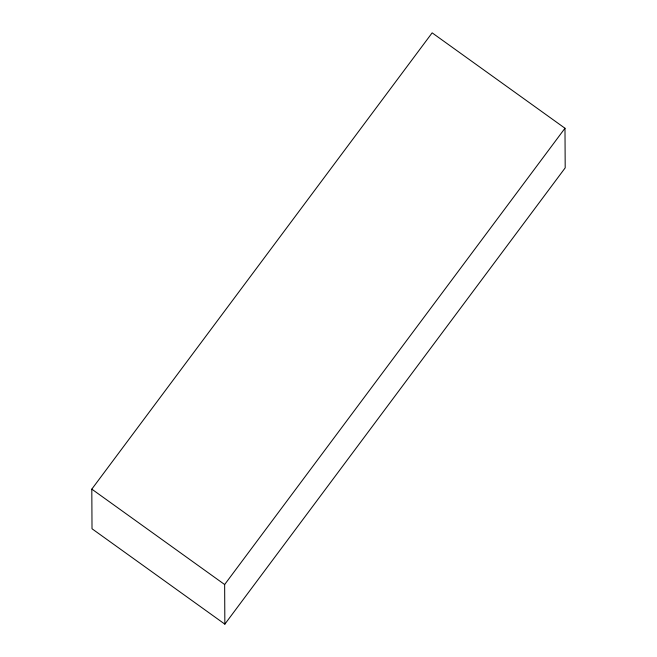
<?xml version="1.0" encoding="UTF-8"?>
<svg xmlns="http://www.w3.org/2000/svg" width="657" height="657" viewBox="0 0 657 657"><rect width="100%" height="100%" fill="white"/><g stroke="black" fill="none" stroke-linecap="round" stroke-linejoin="round"><path stroke-width="0.99" d="M91.808 489.137L432.15 32.85L564.987 128.246L565.192 167.864L224.85 624.15L92.013 528.754L91.808 489.137L224.645 584.533L224.85 624.15M224.645 584.533L564.987 128.246"/></g></svg>
